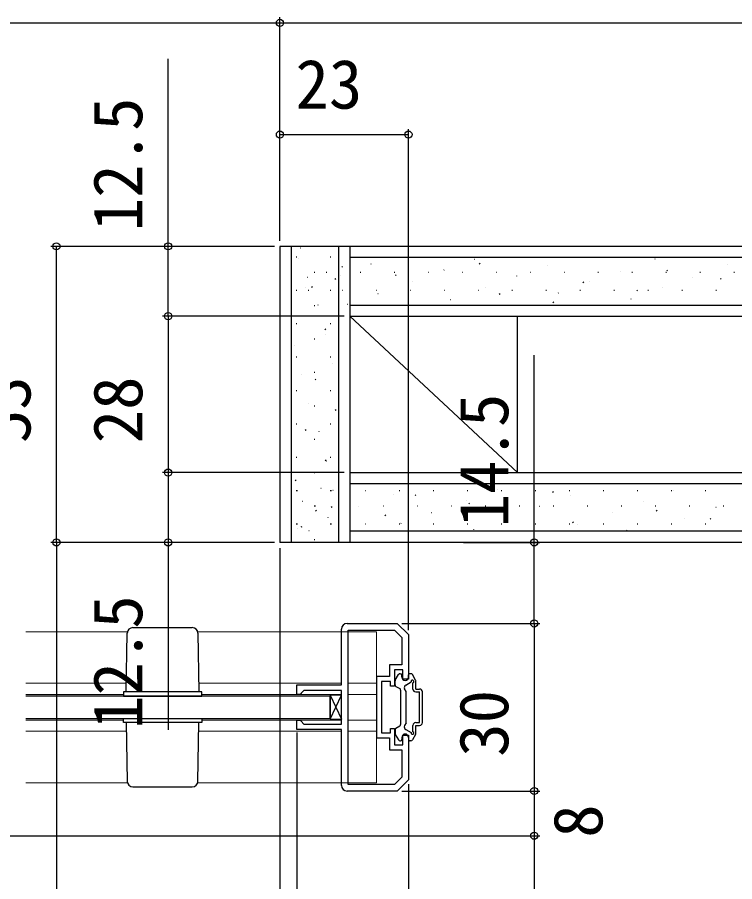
# Model space of a CAD drawing. Units: millimetres, scale not verified. Extents: x -525 to 525, y -783 to 779.
# Drawn here: x 268 to 396.4, y 301.5 to 456.2 of the extents above; entities that cross this region are included whole.
import ezdxf
from ezdxf.enums import TextEntityAlignment as Align

# ---------------------------------------------------------------- set-up
doc = ezdxf.new("R2010")
doc.units = ezdxf.units.MM
doc.header["$LTSCALE"] = 4
for name, color, linetype in [('0-2_YKK_11', 7, 'Continuous'), ('0-4_YKK_13', 4, 'Continuous'), ('0-6_YKK_D', 6, 'Continuous'), ('0-8_YSS_K', 3, 'Continuous')]:
    doc.layers.add(name, color=color, linetype=linetype)
doc.layers.add('0-3_YKK_12', color=2, linetype='Continuous', lineweight=18)
doc.styles.add('ＭＳ ゴシック', font='')
doc.styles.get('ＭＳ ゴシック').set_extended_font_data('MS Gothic')

msp = doc.modelspace()

# ---------------------------------------------------------------- linework, layer by layer
at = {"layer": '0-2_YKK_11'}
for points in [[(326, 318.7), (326, 328.7), (318, 328.7), (318, 330.4), (318.6, 330.4), (318.8, 330.2), (319.3, 329.7), (326, 329.7), (326, 335.7), (319.3, 335.7), (318.8, 335.2), (318.6, 335), (318, 335), (318, 336.7), (326, 336.7), (326, 346.7)], [(327, 347.7), (336, 347.7), (338, 345.7), (338, 337.7), (337, 337.7), (337, 339.4), (335.5, 339.4), (335.5, 336.5), (334.8, 336.5), (334.8, 337.3), (333.2, 337.3), (333.2, 332.7), (333.2, 328.1), (334.8, 328.1), (334.8, 328.9), (335.5, 328.9), (335.5, 326), (337, 326), (337, 327.7), (338, 327.7), (338, 319.7), (336, 317.7), (327, 317.7)]]:
    msp.add_lwpolyline(points, dxfattribs=at)
msp.add_lwpolyline([(327.2, 318.9), (327.2, 346.5), (335.503, 346.5), (336.8, 345.203), (336.8, 340.3), (334.6, 340.3), (334.6, 338.2), (332.3, 338.2), (332.3, 327.2), (334.6, 327.2), (334.6, 325.1), (336.8, 325.1), (336.8, 320.197), (335.503, 318.9)], close=True, dxfattribs=at)
for centre, start, end in [((327, 346.7), 90.00001, 179.99999), ((327, 318.7), 180.00001, 269.99999)]:
    msp.add_arc(centre, 1, start, end, dxfattribs=at)
at = {"layer": '0-3_YKK_12'}
for p, q in [((269.5, 346.2), (287.715, 346.2)), ((300.285, 346.2), (332.3, 346.2)), ((332.3, 319.2), (332.3, 346.2)), ((269.5, 337), (287.5, 337)), ((300.5, 337), (326, 337)), ((327.2, 337), (332.3, 337)), ((269.5, 335), (287, 335)), ((301, 335), (326, 335)), ((332.3, 335), (327.2, 335)), ((327.2, 335), (332.3, 335)), ((332.3, 335), (327.2, 335)), ((287, 330.4), (269.5, 330.4)), ((269.5, 330.4), (287, 330.4)), ((287, 330.4), (274, 330.4)), ((324, 330.4), (301, 330.4)), ((301, 330.4), (324, 330.4)), ((326, 330.4), (301, 330.4)), ((332.3, 330.4), (327.2, 330.4)), ((269.5, 328.4), (287.5, 328.4)), ((300.5, 328.4), (326, 328.4)), ((327.2, 328.4), (332.3, 328.4)), ((269.5, 319.2), (287.715, 319.2)), ((300.285, 319.2), (332.3, 319.2))]:
    msp.add_line(p, q, dxfattribs=at)
msp.add_lwpolyline([(332.3, 330.4), (327.2, 330.4), (332.3, 330.4)], dxfattribs=at)
at = {"layer": '0-4_YKK_13'}
for p, q in [((288.683, 346.95), (299.317, 346.95)), ((287.5, 335.45), (287.684, 345.967)), ((300.316, 345.967), (300.5, 335.45)), ((335.6, 336.701), (335.6, 337.42)), ((335.64, 337.57), (336.206, 338.55)), ((336.466, 338.7), (336.6, 338.7)), ((336.8, 338.1), (336.8, 338.5)), ((338, 338.1), (338, 338.5)), ((338.434, 338.7), (338.2, 338.7)), ((339.26, 337.57), (338.694, 338.55)), ((339.3, 335.95), (339.3, 337.42)), ((335.75, 336.441), (336.45, 336.037)), ((336.6, 335.777), (336.6, 329.623)), ((337.6, 335.5), (337.315, 335.993)), ((337.498, 336.676), (338.46, 337.231)), ((338.8, 335.95), (338.8, 337.071)), ((339.3, 335.95), (340, 335.95)), ((324, 334.7), (269.5, 334.7)), ((324, 330.549), (326, 334.851)), ((324, 334.851), (326, 330.549)), ((337.6, 329.9), (337.6, 335.5)), ((339.3, 335.45), (340, 335.45)), ((340, 329.95), (340, 335.45)), ((340.5, 329.95), (340.5, 335.45)), ((269.5, 330.7), (287.5, 330.7)), ((287.5, 329.95), (287.684, 319.433)), ((300.316, 319.433), (300.5, 329.95)), ((300.5, 330.7), (324, 330.7)), ((337.6, 329.9), (337.315, 329.407)), ((339.3, 329.95), (340, 329.95)), ((335.6, 328.699), (335.6, 327.98)), ((335.75, 328.959), (336.45, 329.363)), ((337.498, 328.724), (338.46, 328.169)), ((338.8, 328.329), (338.8, 329.45)), ((339.3, 329.45), (340, 329.45)), ((339.3, 327.98), (339.3, 329.45)), ((335.64, 327.83), (336.206, 326.85)), ((336.466, 326.7), (336.6, 326.7)), ((336.8, 327.3), (336.8, 326.9)), ((338, 327.3), (338, 326.9)), ((338.434, 326.7), (338.2, 326.7)), ((339.26, 327.83), (338.694, 326.85)), ((288.683, 318.45), (299.317, 318.45))]:
    msp.add_line(p, q, dxfattribs=at)
msp.add_lwpolyline([(269.5, 330.7), (324, 330.7), (324, 334.7), (269.5, 334.7)], dxfattribs=at)
for points in [[(287, 334.7), (301, 334.7), (301, 335.45), (287, 335.45)], [(326, 334.851), (324, 334.851), (324, 330.549), (326, 330.549)], [(287, 330.7), (301, 330.7), (301, 329.95), (287, 329.95)]]:
    msp.add_lwpolyline(points, close=True, dxfattribs=at)
for centre, radius, start, end in [((288.683, 345.95), 1, 90, 179), ((299.317, 345.95), 1, 1, 90), ((335.9, 337.42), 0.3, 150, 180), ((336.466, 338.4), 0.3, 90, 150), ((336.6, 338.5), 0.2, 0, 90), ((337.4, 338.1), 0.6, 180, 0), ((338.2, 338.5), 0.2, 90, 180), ((338.434, 338.4), 0.3, 30, 90), ((338.7, 337.3), 0.25, 293.57818, 196.04532), ((339, 337.42), 0.3, 0, 30), ((335.9, 336.701), 0.3, 180, 240), ((336.3, 335.777), 0.3, 0, 60), ((337.748, 336.243), 0.5, 120, 210), ((339.3, 335.95), 0.5, 180, 270), ((340, 335.45), 0.5, 0, 90), ((336.3, 329.623), 0.3, 300, 0), ((339.3, 329.45), 0.5, 90, 180), ((340, 329.95), 0.5, 270, 0), ((335.9, 328.699), 0.3, 120, 180), ((337.748, 329.157), 0.5, 150, 240), ((338.7, 328.1), 0.25, 163.95468, 66.42182), ((335.9, 327.98), 0.3, 180, 210), ((336.466, 327), 0.3, 210, 270), ((336.6, 326.9), 0.2, 270, 0), ((337.4, 327.3), 0.6, 0, 180), ((338.2, 326.9), 0.2, 180, 270), ((338.434, 327), 0.3, 270, 330), ((339, 327.98), 0.3, 330, 0), ((288.683, 319.45), 1, 181, 270), ((299.317, 319.45), 1, 270, 359)]:
    msp.add_arc(centre, radius, start, end, dxfattribs=at)
at = {"layer": '0-6_YKK_D'}
for p, q in [((-39, 455.2), (315, 455.2)), ((315, 416.2), (315, 456.2)), ((315, 416.2), (315, 456.2)), ((315, 455.2), (470, 455.2)), ((315, 416.2), (315, 436.2)), ((315, 435.2), (338, 435.2)), ((338, 346.493), (338, 436.2)), ((314, 415.2), (274, 415.2)), ((275, 362.2), (275, 415.2)), ((314, 415.2), (294, 415.2)), ((326.5, 402.7), (294, 402.7)), ((326.5, 402.7), (294, 402.7)), ((295, 402.7), (295, 374.7)), ((326.5, 374.7), (294, 374.7)), ((326.5, 374.7), (294, 374.7)), ((314, 362.2), (274, 362.2)), ((314, 362.2), (274, 362.2)), ((275, 362.2), (275, 207.2)), ((314, 362.2), (294, 362.2)), ((347.821, 362.2), (361.5, 362.2)), ((315, 361.2), (315, 186.2)), ((336.791, 347.7), (361.5, 347.7)), ((336.791, 347.7), (361.5, 347.7)), ((360.5, 347.7), (360.5, 317.7)), ((318, 328.2), (318, 186.2)), ((318, 328.2), (318, 186.2)), ((338, 318.907), (338, 186.2)), ((336.793, 317.7), (361.5, 317.7)), ((336.793, 317.7), (361.5, 317.7)), ((360.5, 317.7), (360.5, 309.7)), ((216.793, 309.7), (361.5, 309.7)), ((216.793, 309.7), (361.5, 309.7)), ((360.5, 309.7), (360.5, 279.7))]:
    msp.add_line(p, q, dxfattribs=at)
for points in [[(295, 402.7), (295, 415.2), (295, 448.75)], [(360.5, 347.7), (360.5, 362.2), (360.5, 395.75)], [(295, 374.7), (295, 362.2), (295, 328.65)]]:
    msp.add_lwpolyline(points, dxfattribs=at)
for centre in [(315, 455.2), (315, 455.2), (315, 435.2), (338, 435.2), (275, 415.2), (295, 415.2), (295, 402.7), (295, 402.7), (295, 374.7), (295, 374.7), (275, 362.2), (275, 362.2), (295, 362.2), (360.5, 362.2), (360.5, 347.7), (360.5, 347.7), (360.5, 317.7), (360.5, 317.7), (360.5, 309.7), (360.5, 309.7)]:
    msp.add_circle(centre, 0.637, dxfattribs=at)
at = {"layer": '0-8_YSS_K'}
for p, q in [((512.279, 415.2), (315, 415.2)), ((315, 415.2), (315, 362.2)), ((317, 415.2), (317, 362.2)), ((318.695, 414.948), (318.714, 414.954)), ((325.5, 415.2), (325.5, 362.2)), ((327.5, 415.2), (327.5, 402.7)), ((317.922, 413.342), (318.022, 413.342)), ((324.002, 413.342), (324.102, 413.342)), ((512.279, 413.2), (327.5, 413.2)), ((318.314, 413.106), (318.333, 413.113)), ((326.047, 411.477), (326.213, 411.587)), ((331.332, 412.035), (331.351, 412.041)), ((349.837, 412.905), (349.856, 412.912)), ((350.636, 412.081), (350.803, 412.191)), ((362.856, 411.834), (362.874, 411.84)), ((382.114, 412.972), (382.133, 412.978)), ((395.133, 411.9), (395.152, 411.906)), ((321.152, 410.592), (321.252, 410.592)), ((323.272, 410.592), (323.372, 410.592)), ((325.752, 410.058), (325.771, 410.065)), ((329.352, 410.592), (329.452, 410.592)), ((335.432, 410.592), (335.532, 410.592)), ((335.652, 409.999), (335.819, 410.109)), ((341.512, 410.592), (341.612, 410.592)), ((344.351, 410.963), (344.37, 410.969)), ((347.592, 410.592), (347.692, 410.592)), ((353.672, 410.592), (353.772, 410.592)), ((359.752, 410.592), (359.852, 410.592)), ((365.832, 410.592), (365.932, 410.592)), ((371.912, 410.592), (372.012, 410.592)), ((375.874, 410.762), (375.893, 410.768)), ((377.992, 410.592), (378.092, 410.592)), ((384.072, 410.592), (384.172, 410.592)), ((384.213, 410.798), (384.38, 410.909)), ((390.152, 410.592), (390.252, 410.592)), ((396.232, 410.592), (396.332, 410.592)), ((319.893, 409.69), (319.911, 409.697)), ((324.819, 409.32), (324.985, 409.431)), ((338.77, 408.987), (338.789, 408.993)), ((357.369, 409.891), (357.388, 409.898)), ((369.229, 408.716), (369.396, 408.827)), ((370.388, 408.819), (370.407, 408.826)), ((388.893, 409.69), (388.911, 409.697)), ((393.819, 409.32), (393.985, 409.431)), ((317.922, 407.362), (318.022, 407.362)), ((319.512, 407.849), (319.531, 407.855)), ((320.042, 407.362), (320.142, 407.362)), ((320.668, 407.917), (320.835, 408.027)), ((324.002, 407.362), (324.102, 407.362)), ((326.122, 407.362), (326.222, 407.362)), ((332.202, 407.362), (332.302, 407.362)), ((338.282, 407.362), (338.382, 407.362)), ((344.362, 407.362), (344.462, 407.362)), ((350.442, 407.362), (350.542, 407.362)), ((351.789, 407.915), (351.808, 407.921)), ((356.522, 407.362), (356.622, 407.362)), ((362.602, 407.362), (362.702, 407.362)), ((368.682, 407.362), (368.782, 407.362)), ((374.762, 407.362), (374.862, 407.362)), ((378.835, 407.238), (379.002, 407.349)), ((380.842, 407.362), (380.942, 407.362)), ((383.406, 407.747), (383.425, 407.754)), ((386.922, 407.362), (387.022, 407.362)), ((393.002, 407.362), (393.102, 407.362)), ((332.53, 406.777), (332.549, 406.783)), ((345.549, 405.705), (345.568, 405.712)), ((354.246, 406.634), (354.412, 406.745)), ((364.807, 406.843), (364.826, 406.85)), ((377.826, 405.771), (377.845, 405.778)), ((321.152, 404.612), (321.252, 404.612)), ((321.844, 404.699), (321.863, 404.706)), ((327.044, 404.834), (327.063, 404.841)), ((327.5, 404.7), (512.279, 404.7)), ((363.851, 405.156), (364.018, 405.267)), ((390.846, 404.7), (390.863, 404.706)), ((327.5, 402.7), (452.5, 402.7)), ((327.5, 402.7), (327.5, 374.7)), ((317.922, 401.382), (318.022, 401.382)), ((324.002, 401.382), (324.102, 401.382)), ((323.05, 400.314), (323.217, 400.424)), ((323.137, 399.475), (323.155, 399.482)), ((321.152, 398.632), (321.252, 398.632)), ((317.556, 397.499), (317.575, 397.505)), ((317.922, 395.402), (318.022, 395.402)), ((324.002, 395.402), (324.102, 395.402)), ((324.334, 394.217), (324.353, 394.224)), ((318.848, 392.274), (318.867, 392.281)), ((321.152, 392.652), (321.252, 392.652)), ((321.281, 391.308), (321.448, 391.418)), ((317.922, 389.422), (318.022, 389.422)), ((324.002, 389.422), (324.102, 389.422)), ((320.046, 387.017), (320.065, 387.023)), ((321.152, 386.672), (321.252, 386.672)), ((324.891, 385.861), (325.057, 385.972)), ((317.922, 383.442), (318.022, 383.442)), ((319.512, 382.301), (319.679, 382.412)), ((324.002, 383.442), (324.102, 383.442)), ((321.152, 380.692), (321.252, 380.692)), ((321.998, 382.026), (322.017, 382.033)), ((317.922, 377.462), (318.022, 377.462)), ((323.122, 376.855), (323.289, 376.965)), ((323.29, 376.802), (323.309, 376.808)), ((324.002, 377.462), (324.102, 377.462)), ((317.709, 374.825), (317.728, 374.832)), ((321.152, 374.712), (321.252, 374.712)), ((327.5, 374.7), (327.5, 362.2)), ((327.5, 374.7), (452.5, 374.7)), ((317.743, 373.295), (317.91, 373.405)), ((317.922, 371.482), (318.022, 371.482)), ((318.122, 371.482), (318.222, 371.482)), ((322.347, 371.912), (322.366, 371.919)), ((324.002, 371.482), (324.102, 371.482)), ((324.202, 371.482), (324.302, 371.482)), ((324.488, 371.544), (324.506, 371.551)), ((482.5, 372.7), (327.5, 372.7)), ((330.282, 371.482), (330.382, 371.482)), ((336.362, 371.482), (336.462, 371.482)), ((342.442, 371.482), (342.542, 371.482)), ((348.522, 371.482), (348.622, 371.482)), ((353.964, 371.745), (353.983, 371.751)), ((354.154, 372.691), (354.168, 372.7)), ((354.602, 371.482), (354.702, 371.482)), ((360.682, 371.482), (360.782, 371.482)), ((366.762, 371.482), (366.862, 371.482)), ((372.469, 372.616), (372.488, 372.622)), ((372.842, 371.482), (372.942, 371.482)), ((378.922, 371.482), (379.022, 371.482)), ((385.002, 371.482), (385.102, 371.482)), ((385.488, 371.544), (385.506, 371.551)), ((391.082, 371.482), (391.182, 371.482)), ((335.365, 370.84), (335.384, 370.847)), ((339.17, 370.609), (339.337, 370.719)), ((363.759, 371.213), (363.926, 371.323)), ((366.983, 370.673), (367.002, 370.68)), ((319.001, 369.601), (319.02, 369.608)), ((321.152, 368.732), (321.252, 368.732)), ((321.352, 368.732), (321.452, 368.732)), ((324.186, 368.527), (324.353, 368.637)), ((327.432, 368.732), (327.532, 368.732)), ((329.125, 368.631), (329.144, 368.637)), ((333.512, 368.732), (333.612, 368.732)), ((339.592, 368.732), (339.692, 368.732)), ((345.672, 368.732), (345.772, 368.732)), ((348.384, 369.769), (348.403, 369.775)), ((348.775, 369.131), (348.942, 369.241)), ((351.752, 368.732), (351.852, 368.732)), ((357.832, 368.732), (357.932, 368.732)), ((361.402, 368.697), (361.421, 368.703)), ((363.912, 368.732), (364.012, 368.732)), ((369.992, 368.732), (370.092, 368.732)), ((376.072, 368.732), (376.172, 368.732)), ((380.001, 369.601), (380.02, 369.608)), ((382.152, 368.732), (382.252, 368.732)), ((388.232, 368.732), (388.332, 368.732)), ((393.02, 368.529), (393.039, 368.536)), ((394.312, 368.732), (394.412, 368.732)), ((321.353, 367.848), (321.52, 367.959)), ((333.791, 367.049), (333.958, 367.159)), ((342.144, 367.559), (342.163, 367.565)), ((374.421, 367.625), (374.44, 367.632)), ((382.353, 367.848), (382.52, 367.959)), ((317.922, 365.502), (318.022, 365.502)), ((318.122, 365.502), (318.222, 365.502)), ((323.639, 366.688), (323.658, 366.695)), ((324.002, 365.502), (324.102, 365.502)), ((324.202, 365.502), (324.302, 365.502)), ((330.282, 365.502), (330.382, 365.502)), ((336.362, 365.502), (336.462, 365.502)), ((336.658, 365.616), (336.676, 365.623)), ((342.442, 365.502), (342.542, 365.502)), ((348.522, 365.502), (348.622, 365.502)), ((354.602, 365.502), (354.702, 365.502)), ((355.162, 366.487), (355.181, 366.494)), ((360.682, 365.502), (360.782, 365.502)), ((366.762, 365.502), (366.862, 365.502)), ((367.369, 365.766), (367.536, 365.877)), ((368.181, 365.415), (368.2, 365.422)), ((372.842, 365.502), (372.942, 365.502)), ((378.922, 365.502), (379.022, 365.502)), ((385.002, 365.502), (385.102, 365.502)), ((387.439, 366.553), (387.458, 366.56)), ((391.082, 365.502), (391.182, 365.502)), ((391.958, 366.37), (392.125, 366.481)), ((318.059, 364.712), (318.077, 364.718)), ((318.808, 364.967), (318.974, 365.077)), ((320.199, 364.343), (320.218, 364.35)), ((482.5, 364.2), (327.5, 364.2)), ((349.676, 364.544), (349.695, 364.551)), ((376.974, 364.288), (377.141, 364.399)), ((381.199, 364.343), (381.218, 364.35)), ((482.5, 362.2), (315, 362.2)), ((321.152, 362.752), (321.252, 362.752))]:
    msp.add_line(p, q, dxfattribs=at)
msp.add_lwpolyline([(327.5, 402.7), (357.5, 374.7), (357.5, 402.7)], dxfattribs=at)

# ---------------------------------------------------------------- texts
at = {"layer": '0-6_YKK_D', "style": 'ＭＳ ゴシック'}
msp.add_text('23', height=8.798, dxfattribs=at).set_placement((317.773, 437.2), align=Align.BOTTOM_LEFT)
for s, p in [('12.5', (293, 417.909)), ('53', (273, 379.973)), ('28', (293, 379.939)), ('14.5', (358.5, 364.909)), ('12.5', (293, 328.809)), ('30', (358.5, 323.836)), ('8', (375.341, 309.336))]:
    msp.add_text(s, height=8.798, rotation=90, dxfattribs=at).set_placement(p, align=Align.BOTTOM_LEFT)

doc.saveas('drawing.dxf')
